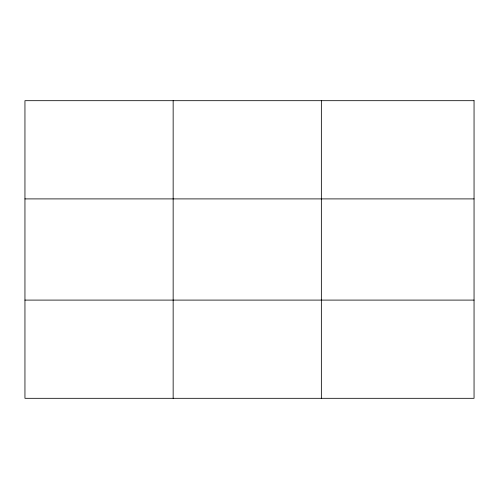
<?xml version="1.0" encoding="UTF-8"?>
<svg xmlns="http://www.w3.org/2000/svg" width="499" height="499" viewBox="0 0 499 499"><rect width="100%" height="100%" fill="white"/><g stroke="black" fill="none" stroke-linecap="round" stroke-linejoin="round"><path stroke-width="0.75" d="M173.153 398.314L173.153 100.686M321.356 398.314L321.356 100.686M24.95 198.901L474.05 198.901M24.95 300.099L474.05 300.099M474.05 100.686L474.05 398.314L24.95 398.314L24.95 100.686L474.05 100.686"/></g></svg>
